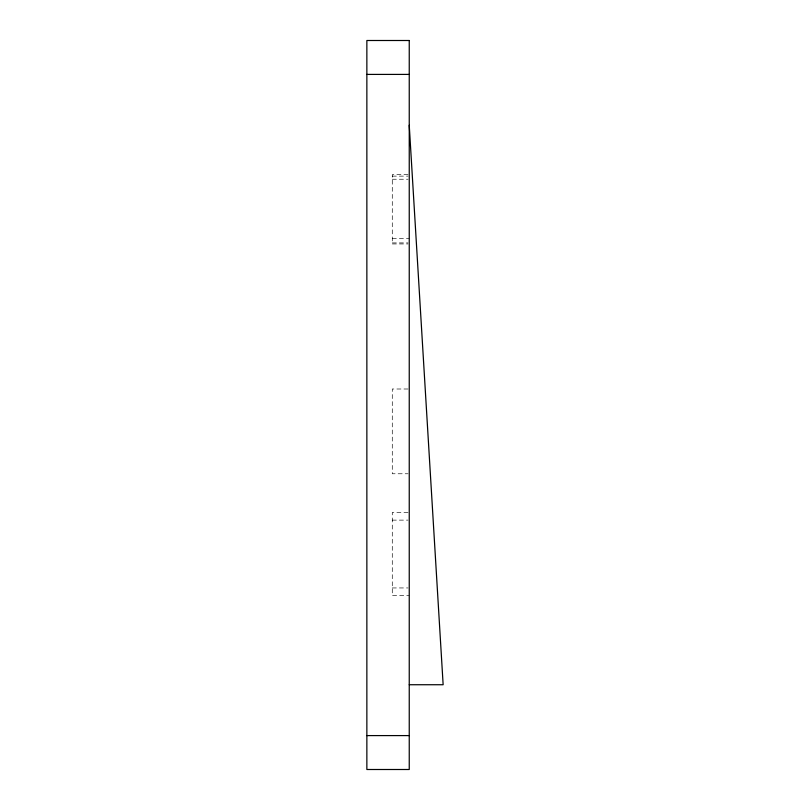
<?xml version="1.0" encoding="UTF-8"?>
<svg xmlns="http://www.w3.org/2000/svg" width="810" height="810" viewBox="0 0 810 810"><rect width="100%" height="100%" fill="white"/><g stroke="black" fill="none" stroke-linecap="round" stroke-linejoin="round"><path stroke-width="0.61" stroke-dasharray="4.05 3.04" d="M408.027 174.666L392.283 174.666L392.283 243.942L408.027 243.942M392.283 176.124L408.027 176.124M392.283 179.233L408.027 179.233M392.283 238.343L409.242 238.343M392.283 242.909L408.027 242.909M408.027 389.002L392.283 389.002L392.283 473.769L408.027 473.769M408.027 512.426L392.283 512.426L392.283 595.644L409.242 595.644M392.283 520.121L408.027 520.121M392.283 587.949L408.027 587.949"/><path stroke-width="1.21" d="M366.859 74.409L409.242 74.409M409.242 684.733L443.141 684.733L409.242 125.266M366.859 735.591L409.242 735.591M409.242 40.5L366.859 40.5L366.859 769.5L409.242 769.5L409.242 40.5"/></g></svg>
